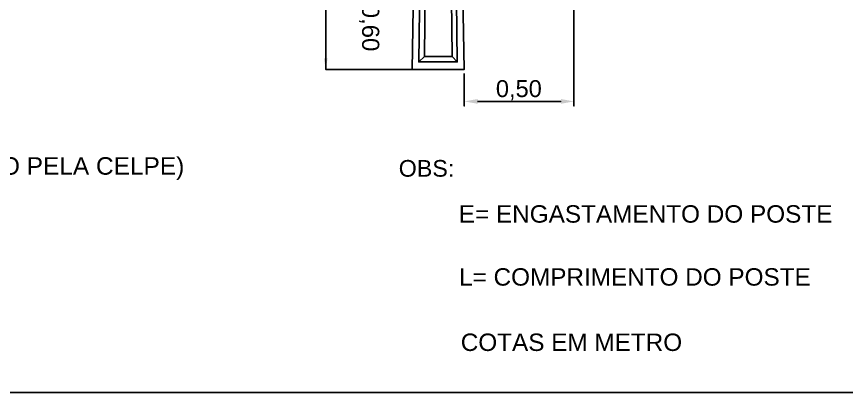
# Model space of a CAD drawing. Header units: millimetres. Extents: x 2300 to 2597, y 2140 to 2350.
# Drawn here: x 2485.5 to 2539.5, y 2211.7 to 2236.2 of the extents above; entities that cross this region are included whole.
import ezdxf

# ---------------------------------------------------------------- set-up
doc = ezdxf.new("R2010")
doc.units = ezdxf.units.MM
doc.styles.add('Arial0', font='arial.ttf', dxfattribs={"height": 1.907567})

msp = doc.modelspace()

# ---------------------------------------------------------------- hatches: boundary and pattern name
at = {"true_color": 0x000007}
for points in [[(2505.501, 2233.444), (2505.748, 2233.444), (2505.63, 2232.726)], [(2505.63, 2232.726), (2505.595, 2232.726), (2505.595, 2232.69), (2505.63, 2232.69)], [(2511.473, 2232.726), (2511.449, 2232.726), (2511.449, 2232.69), (2511.473, 2232.69)], [(2514.641, 2232.726), (2514.606, 2232.726), (2514.606, 2232.69), (2514.641, 2232.69)], [(2515.513, 2230.794), (2515.513, 2230.488), (2514.641, 2230.641)], [(2520.943, 2230.794), (2520.943, 2230.488), (2521.791, 2230.641)], [(2521.756, 2230.641), (2521.732, 2230.641), (2521.732, 2230.605), (2521.756, 2230.605)]]:
    msp.add_hatch(color=7, dxfattribs=at).paths.add_polyline_path(points)

# ---------------------------------------------------------------- linework, layer by layer
at = {"color": 7, "linetype": 'Continuous', "lineweight": -2, "true_color": 0x000007}
for points in [[(2505.63, 2244.693), (2505.63, 2232.726), (2505.63, 2232.726)], [(2511.449, 2244.752), (2511.261, 2232.726), (2511.261, 2232.726)], [(2511.685, 2233.209), (2511.838, 2245.176), (2511.838, 2245.176)], [(2512.05, 2233.562), (2512.168, 2244.846), (2512.168, 2244.846)], [(2513.852, 2233.562), (2513.734, 2244.811), (2513.734, 2244.811)], [(2514.194, 2233.209), (2514.064, 2245.176), (2514.064, 2245.176)], [(2514.641, 2232.726), (2514.429, 2244.752), (2514.429, 2244.752)], [(2521.791, 2237.367), (2521.791, 2230.335), (2521.791, 2230.335)], [(2512.05, 2233.562), (2511.685, 2233.209), (2511.685, 2233.209)], [(2512.05, 2233.562), (2513.852, 2233.562), (2513.852, 2233.562)], [(2513.852, 2233.562), (2514.194, 2233.209), (2514.194, 2233.209)], [(2511.685, 2233.209), (2514.194, 2233.209), (2514.194, 2233.209)], [(2511.449, 2232.726), (2505.63, 2232.726), (2505.63, 2232.726)], [(2511.261, 2232.726), (2514.641, 2232.726), (2514.641, 2232.726)], [(2514.641, 2232.455), (2514.641, 2230.335), (2514.641, 2230.335)], [(2515.513, 2230.641), (2520.943, 2230.641), (2520.943, 2230.641)], [(2579.957, 2211.7), (2448.243, 2211.7), (2448.243, 2211.7)]]:
    msp.add_lwpolyline(points, dxfattribs=at)

# ---------------------------------------------------------------- texts
at = {"color": 7, "true_color": 0x000007, "style": 'Arial0'}
msp.add_text('E= L + 0,60', height=1.11775, rotation=270, dxfattribs=at).set_placement((2507.994, 2241.972))
for s, height, p in [('0,50', 1.1008, (2516.703, 2230.923)), ('= RAMAL DE LIGAÇÃO (FORNECIDO PELA CELPE)', 1.13947, (2458.161, 2225.87)), ('OBS:', 1.0849, (2510.377, 2225.741)), ('E= ENGASTAMENTO DO POSTE', 1.13382, (2514.288, 2222.749)), ('L= COMPRIMENTO DO POSTE', 1.13246, (2514.312, 2218.65)), ('COTAS EM METRO', 1.13277, (2514.418, 2214.397))]:
    msp.add_text(s, height=height, dxfattribs=at).set_placement(p)

doc.saveas('drawing.dxf')
